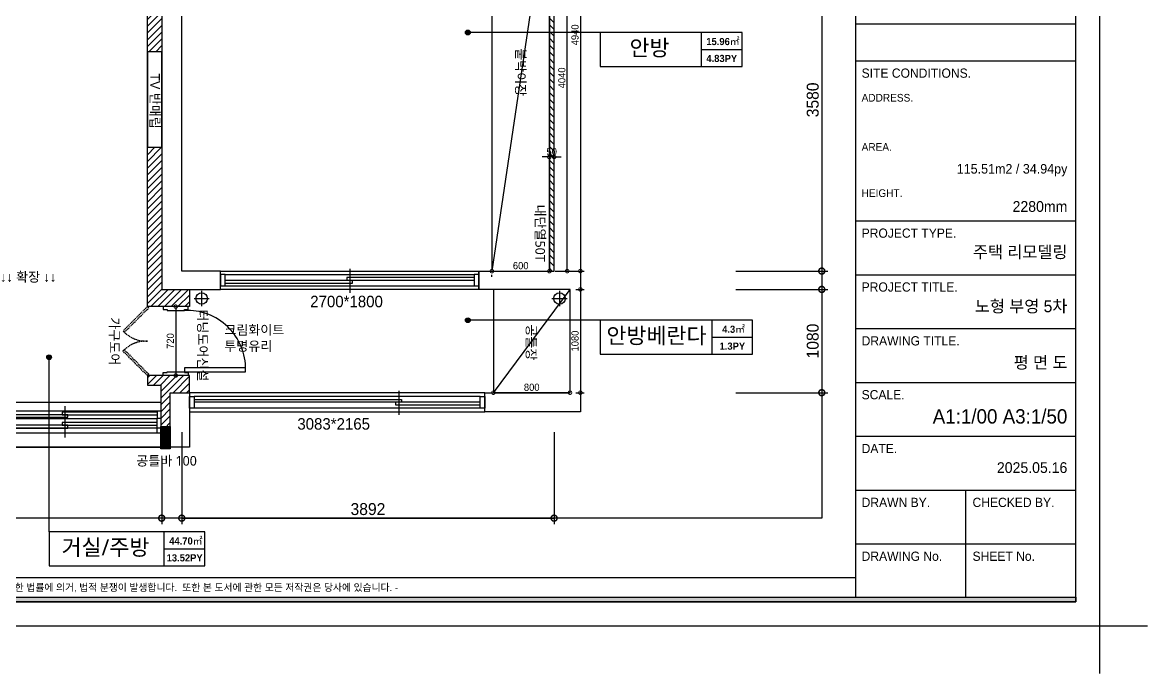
# Model space of a CAD drawing. Header units: millimetres. Extents: x 0 to 460316, y -63250 to 103204.
# Drawn here: x 67402 to 79162, y 55380 to 62188 of the extents above; entities that cross this region are included whole.
import ezdxf
from ezdxf.enums import TextEntityAlignment as Align

# ---------------------------------------------------------------- set-up
doc = ezdxf.new("R2010")
doc.units = ezdxf.units.MM
doc.header["$LTSCALE"] = 25
doc.linetypes.add('DASHED', pattern=[0.75, 0.5, -0.25])
for name, color, linetype in [('0-ELC TEXT', 7, 'Continuous'), ('03-TEXT', 3, 'Continuous'), ('03-WAL NEW', 3, 'Continuous'), ('04-WIN', 4, 'Continuous'), ('06-FUR', 6, 'Continuous'), ('07-DIM WAL', 5, 'Continuous'), ('2-con', 2, 'Continuous'), ('3.기호.계단선', 30, 'Continuous'), ('CO-DO-FR', 7, 'Continuous'), ('CO-DOOR', 8, 'Continuous'), ('F-SYM', 7, 'Continuous'), ('FORM(YOURNAME)-11', 1, 'Continuous'), ('FUR', 8, 'DASHED'), ('설비', 140, 'Continuous')]:
    doc.layers.add(name, color=color, linetype=linetype)
doc.styles.add('YOURNAME', font='HY울릉도M.TTF')
doc.styles.add('넥슨고딕', font='NEXONLv1GothicBold.ttf')
doc.styles.add('스타일1', font='HY울릉도M.TTF')
doc.styles.add('이윤정', font='l_10646.ttf')
doc.styles.add('코레일둥고', font='Korail_Round_Gothic_Medium.ttf')
doc.dimstyles.new('30', dxfattribs={"dimscale": 30, "dimtxt": 2.5, "dimasz": 2.5, "dimexe": 1.25, "dimexo": 2, "dimtad": 1, "dimdec": 0, "dimtxsty": '스타일1', "dimblk": 'DOTSMALL', "dimcen": 2.5, "dimclrd": 1, "dimclre": 1, "dimclrt": 7, "dimadec": 0, "dimazin": 0, "dimtfac": 1, "dimtdec": 0, "dimtix": 1, "dimtmove": 0, "dimatfit": 3, "dimldrblk": 'DOTSMALL', "dimfxl": 1.25, "dimarcsym": 0})
doc.dimstyles.new('50', dxfattribs={"dimscale": 50, "dimtxt": 2.5, "dimasz": 2.5, "dimexe": 1.25, "dimexo": 2, "dimtad": 1, "dimdec": 0, "dimtxsty": '스타일1', "dimblk": 'DOTSMALL', "dimcen": 2.5, "dimclrd": 1, "dimclre": 1, "dimclrt": 2, "dimadec": 0, "dimazin": 0, "dimtfac": 1, "dimtdec": 0, "dimtix": 1, "dimtmove": 0, "dimatfit": 3, "dimldrblk": 'DOTSMALL', "dimfxl": 1.25, "dimarcsym": 0})
pattern_1 = [(45, (41295.374, 99791.38), (-35.35534, 35.35534), [])]

# ---------------------------------------------------------------- blocks, each defined once
blk = doc.blocks.new('FORM-PLAN')
at = {"layer": 'FORM(YOURNAME)-11'}
h = blk.add_hatch(color=256, dxfattribs=at)
h.dxf.hatch_style = 1
h.paths.add_polyline_path([(-71444, 55115), (10556, 55115), (10556, 54915), (-71444, 54915)])
h.paths.add_polyline_path([(-71444, -2085), (10556, -2085), (10556, -2285), (-71444, -2285)])
at = {"layer": 'Defpoints', "color": 158}
for p, q in [((1346, 54915), (1346, -2085)), ((1346, -1285), (-71444, -1285))]:
    blk.add_line(p, q, dxfattribs=at)
for points in [[(-71444, -2285), (10556, -2285), (10556, 55115), (-71444, 55115)], [(-69444, 53115), (-64, 53115), (-64, 1215), (-69444, 1215)]]:
    blk.add_lwpolyline(points, close=True, dxfattribs=at)
at = {"layer": 'Defpoints', "color": 1}
blk.add_lwpolyline([(11556, -5285), (11556, -3285), (13556, -3285)], dxfattribs=at)
at = {"layer": 'FORM(YOURNAME)-11', "color": 14}
for p, q in [((1346, 21893), (10556, 21893)), ((1346, 20344), (10556, 20344)), ((1346, 13651), (10556, 13651)), ((1346, 11398), (10556, 11398)), ((1346, 9146), (10556, 9146)), ((1346, 6893), (10556, 6893)), ((1346, 4641), (10556, 4641)), ((1346, 2388), (10556, 2388)), ((5951, 2388), (5951, -2085)), ((1346, 136), (10556, 136))]:
    blk.add_line(p, q, dxfattribs=at)
at = {"layer": 'FORM(YOURNAME)-11', "color": 250}
blk.add_lwpolyline([(-72444, -3285), (11556, -3285), (11556, 56115), (-72444, 56115)], close=True, dxfattribs=at)
at = {"layer": 'FORM(YOURNAME)-11'}
blk.add_lwpolyline([(-71444, -2085), (10556, -2085), (10556, -2285), (-71444, -2285)], close=True, dxfattribs=at)
at = {"layer": 'FORM(YOURNAME)-11', "color": 14, "style": 'YOURNAME'}
for s, height, p in [('SITE CONDITIONS.', 386.14, (1603, 19829)), ('PROJECT TYPE.', 386.14, (1603, 13136)), ('PROJECT TITLE.', 386.14, (1603, 10883)), ('DRAWING TITLE.', 386.14, (1603, 8631)), ('SCALE.', 386.1, (1603, 6378)), ('DATE.', 386.1, (1603, 4126)), ('DRAWN BY.', 386.1, (1603, 1873)), ('CHECKED BY.', 386.14, (6240, 1873)), ('DRAWING No.', 386.14, (1603, -379)), ('SHEET No.', 386.1, (6240, -379))]:
    blk.add_text(s, height=height, dxfattribs=at).set_placement(p, align=Align.MIDDLE_LEFT)
at = {"layer": 'FORM(YOURNAME)-11', "color": 251, "style": 'YOURNAME'}
for s, p in [('ADDRESS.', (1603, 18799)), ('AREA.', (1603, 16740)), ('HEIGHT.', (1603, 14809))]:
    blk.add_text(s, height=321.8, dxfattribs=at).set_placement(p, align=Align.MIDDLE_LEFT)
at = {"layer": 'FORM(YOURNAME)-11', "color": 1, "style": 'YOURNAME'}
blk.add_text("- 본 도서는 어떠한 경우에도 무단으로 도용할 수 없으며 도용시 '지적재산권' 보호에 관한 법률에 의거, 법적 분쟁이 발생합니다.  또한 본 도서에 관한 모든 저작권은 당사에 있습니다. -", height=300, dxfattribs=at).set_placement((-32990, -1685), align=Align.MIDDLE_CENTER)
at = {"layer": 'FORM(YOURNAME)-11', "color": 3, "style": 'YOURNAME'}
for tag, height, p in [('1', 450, (9905, 18188)), ('2', 450, (9905, 17544)), ('3', 450, (9905, 16257)), ('4', 450, (9905, 14326)), ('5', 515, (9905, 12009)), ('6', 515, (9905, 9757)), ('7', 515, (9905, 7504)), ('8', 515, (9905, 5252)), ('9', 515, (9905, 2999)), ('10', 515, (5655, 811)), ('11', 515, (9905, 747)), ('12', 515, (5655, -1441)), ('13', 515, (9905, -1441))]:
    blk.add_attdef(tag, text='', height=height, dxfattribs=at).set_placement(p, align=Align.MIDDLE_RIGHT)
blk = doc.blocks.new('_DotSmall')
at = {"color": 0, "linetype": 'ByBlock', "const_width": 0.5}
blk.add_lwpolyline([(-0.0625, 0, 1), (0.0625, 0, 1)], format="xyb", close=True, dxfattribs=at)
blk = doc.blocks.new('*D128')
at = {"layer": '07-DIM WAL', "color": 1, "lineweight": -2}
for p, q in [((69004, 59217), (69004, 58497)), ((69064, 59217), (69041, 59217)), ((69064, 58497), (69041, 58497))]:
    blk.add_line(p, q, dxfattribs=at)
at = {"layer": 'Defpoints', "color": 0}
for p in [(69004, 59217), (69004, 58497), (69004, 58497)]:
    blk.add_point(p, dxfattribs=at)
at = {"layer": '07-DIM WAL', "color": 1, "lineweight": -2, "xscale": 75, "yscale": 75, "zscale": 75}
for p, rotation in [((69004, 59217), 90), ((69004, 58497), 270)]:
    blk.add_blockref('_DotSmall', p, dxfattribs=dict(at, rotation=rotation))
at = {"layer": '07-DIM WAL', "color": 7, "insert": (68948, 58857), "char_height": 75, "attachment_point": 5, "rotation": 90, "style": '스타일1'}
blk.add_mtext('720', dxfattribs=at)
blk = doc.blocks.new('*D97')
at = {"layer": '07-DIM WAL', "color": 1, "lineweight": -2}
for p, q in [((74857, 63169), (75819, 63169)), ((75757, 63169), (75757, 59589)), ((74857, 59589), (75819, 59589))]:
    blk.add_line(p, q, dxfattribs=at)
at = {"layer": 'Defpoints', "color": 0}
for p in [(74757, 63169), (74757, 59589), (75757, 59589)]:
    blk.add_point(p, dxfattribs=at)
at = {"layer": '07-DIM WAL', "color": 1, "lineweight": -2, "xscale": 125, "yscale": 125, "zscale": 125}
for p, rotation in [((75757, 63169), 90), ((75757, 59589), 270)]:
    blk.add_blockref('_DotSmall', p, dxfattribs=dict(at, rotation=rotation))
at = {"layer": '07-DIM WAL', "color": 2, "insert": (75663, 61379), "char_height": 125, "attachment_point": 5, "rotation": 90, "style": '스타일1'}
blk.add_mtext('3580', dxfattribs=at)
blk = doc.blocks.new('*D98')
at = {"layer": '07-DIM WAL', "color": 1, "lineweight": -2}
for p, q in [((74857, 59397), (75819, 59397)), ((75757, 59397), (75757, 58317)), ((74857, 58317), (75819, 58317))]:
    blk.add_line(p, q, dxfattribs=at)
at = {"layer": 'Defpoints', "color": 0}
for p in [(74757, 59397), (74757, 58317), (75757, 58317)]:
    blk.add_point(p, dxfattribs=at)
at = {"layer": '07-DIM WAL', "color": 1, "lineweight": -2, "xscale": 125, "yscale": 125, "zscale": 125}
for p, rotation in [((75757, 59397), 90), ((75757, 58317), 270)]:
    blk.add_blockref('_DotSmall', p, dxfattribs=dict(at, rotation=rotation))
at = {"layer": '07-DIM WAL', "color": 2, "insert": (75663, 58857), "char_height": 125, "attachment_point": 5, "rotation": 90, "style": '스타일1'}
blk.add_mtext('1080', dxfattribs=at)
blk = doc.blocks.new('*D99')
at = {"layer": '07-DIM WAL', "color": 1, "lineweight": -2}
for p, q in [((69067, 57905), (69067, 56943)), ((72959, 57905), (72959, 56943)), ((69067, 57005), (72959, 57005))]:
    blk.add_line(p, q, dxfattribs=at)
at = {"layer": 'Defpoints', "color": 0}
for p in [(69067, 58005), (72959, 58005), (72959, 57005)]:
    blk.add_point(p, dxfattribs=at)
at = {"layer": '07-DIM WAL', "color": 1, "lineweight": -2, "xscale": 125, "yscale": 125, "zscale": 125, "rotation": 180}
blk.add_blockref('_DotSmall', (69067, 57005), dxfattribs=at)
at = {"layer": '07-DIM WAL', "color": 1, "lineweight": -2, "xscale": 125, "yscale": 125, "zscale": 125}
blk.add_blockref('_DotSmall', (72959, 57005), dxfattribs=at)
at = {"layer": '07-DIM WAL', "color": 2, "insert": (71013, 57099), "char_height": 125, "attachment_point": 5, "style": '스타일1'}
blk.add_mtext('3892', dxfattribs=at)
blk = doc.blocks.new('*D100')
at = {"layer": '07-DIM WAL', "color": 1, "lineweight": -2}
for p, q in [((64339, 57905), (64339, 56943)), ((68857, 57629), (68857, 56943)), ((68857, 57005), (64339, 57005))]:
    blk.add_line(p, q, dxfattribs=at)
at = {"layer": 'Defpoints', "color": 0}
for p in [(64339, 58005), (68857, 57729), (64339, 57005)]:
    blk.add_point(p, dxfattribs=at)
at = {"layer": '07-DIM WAL', "color": 1, "lineweight": -2, "xscale": 125, "yscale": 125, "zscale": 125, "rotation": 180}
blk.add_blockref('_DotSmall', (64339, 57005), dxfattribs=at)
at = {"layer": '07-DIM WAL', "color": 1, "lineweight": -2, "xscale": 125, "yscale": 125, "zscale": 125}
blk.add_blockref('_DotSmall', (68857, 57005), dxfattribs=at)
at = {"layer": '07-DIM WAL', "color": 2, "insert": (66598, 57099), "char_height": 125, "attachment_point": 5, "style": '스타일1'}
blk.add_mtext('4518', dxfattribs=at)
blk = doc.blocks.new('*D122')
at = {"layer": '07-DIM WAL', "color": 1, "lineweight": -2}
for p, q in [((72974, 64529), (73272, 64529)), ((73234, 64529), (73234, 59589)), ((72969, 59589), (73272, 59589))]:
    blk.add_line(p, q, dxfattribs=at)
at = {"layer": 'Defpoints', "color": 0}
for p in [(72914, 64529), (72909, 59589), (73234, 59589)]:
    blk.add_point(p, dxfattribs=at)
at = {"layer": '07-DIM WAL', "color": 1, "lineweight": -2, "xscale": 75, "yscale": 75, "zscale": 75}
for p, rotation in [((73234, 64529), 90), ((73234, 59589), 270)]:
    blk.add_blockref('_DotSmall', p, dxfattribs=dict(at, rotation=rotation))
at = {"layer": '07-DIM WAL', "color": 7, "insert": (73178, 62059), "char_height": 75, "attachment_point": 5, "rotation": 90, "style": '스타일1'}
blk.add_mtext('4940', dxfattribs=at)
blk = doc.blocks.new('*D86')
at = {"layer": '07-DIM WAL', "color": 1, "lineweight": -2}
for p, q in [((72974, 63629), (73134, 63629)), ((73096, 59589), (73096, 63629)), ((72974, 59589), (73134, 59589))]:
    blk.add_line(p, q, dxfattribs=at)
at = {"layer": 'Defpoints', "color": 0}
for p in [(72914, 63629), (73096, 63629), (72914, 59589)]:
    blk.add_point(p, dxfattribs=at)
at = {"layer": '07-DIM WAL', "color": 1, "lineweight": -2, "xscale": 75, "yscale": 75, "zscale": 75}
for p, rotation in [((73096, 63629), 90), ((73096, 59589), 270)]:
    blk.add_blockref('_DotSmall', p, dxfattribs=dict(at, rotation=rotation))
at = {"layer": '07-DIM WAL', "color": 7, "insert": (73040, 61609), "char_height": 75, "attachment_point": 5, "rotation": 90, "style": '스타일1'}
blk.add_mtext('4040', dxfattribs=at)
blk = doc.blocks.new('*D123')
at = {"layer": '07-DIM WAL', "color": 1, "lineweight": -2}
for p, q in [((72910, 59648), (72910, 59626)), ((72309, 59588), (72910, 59588)), ((72309, 59529), (72309, 59551))]:
    blk.add_line(p, q, dxfattribs=at)
at = {"layer": 'Defpoints', "color": 0}
for p in [(72309, 59589), (72910, 59588), (72910, 59588)]:
    blk.add_point(p, dxfattribs=at)
at = {"layer": '07-DIM WAL', "color": 1, "lineweight": -2, "xscale": 75, "yscale": 75, "zscale": 75, "rotation": 180}
blk.add_blockref('_DotSmall', (72309, 59588), dxfattribs=at)
at = {"layer": '07-DIM WAL', "color": 1, "lineweight": -2, "xscale": 75, "yscale": 75, "zscale": 75}
blk.add_blockref('_DotSmall', (72910, 59588), dxfattribs=at)
at = {"layer": '07-DIM WAL', "color": 7, "insert": (72610, 59645), "char_height": 75, "attachment_point": 5, "style": '스타일1'}
blk.add_mtext('600', dxfattribs=at)
blk = doc.blocks.new('*D124')
at = {"layer": '07-DIM WAL', "color": 1, "lineweight": -2}
for p, q in [((73185, 59397), (73272, 59397)), ((73234, 59397), (73234, 58317)), ((73185, 58317), (73272, 58317))]:
    blk.add_line(p, q, dxfattribs=at)
at = {"layer": 'Defpoints', "color": 0}
for p in [(73125, 59397), (73125, 58317), (73234, 58317)]:
    blk.add_point(p, dxfattribs=at)
at = {"layer": '07-DIM WAL', "color": 1, "lineweight": -2, "xscale": 75, "yscale": 75, "zscale": 75}
for p, rotation in [((73234, 59397), 90), ((73234, 58317), 270)]:
    blk.add_blockref('_DotSmall', p, dxfattribs=dict(at, rotation=rotation))
at = {"layer": '07-DIM WAL', "color": 7, "insert": (73178, 58857), "char_height": 75, "attachment_point": 5, "rotation": 90, "style": '스타일1'}
blk.add_mtext('1080', dxfattribs=at)
blk = doc.blocks.new('*D125')
at = {"layer": '07-DIM WAL', "color": 1, "lineweight": -2}
for p, q in [((72325, 58377), (72325, 58354)), ((73125, 58377), (73125, 58354)), ((73125, 58317), (72325, 58317))]:
    blk.add_line(p, q, dxfattribs=at)
at = {"layer": 'Defpoints', "color": 0}
for p in [(72325, 58317), (72325, 58317), (73125, 58317)]:
    blk.add_point(p, dxfattribs=at)
at = {"layer": '07-DIM WAL', "color": 1, "lineweight": -2, "xscale": 75, "yscale": 75, "zscale": 75, "rotation": 180}
blk.add_blockref('_DotSmall', (72325, 58317), dxfattribs=at)
at = {"layer": '07-DIM WAL', "color": 1, "lineweight": -2, "xscale": 75, "yscale": 75, "zscale": 75}
blk.add_blockref('_DotSmall', (73125, 58317), dxfattribs=at)
at = {"layer": '07-DIM WAL', "color": 7, "insert": (72725, 58373), "char_height": 75, "attachment_point": 5, "style": '스타일1'}
blk.add_mtext('800', dxfattribs=at)
blk = doc.blocks.new('*D133')
at = {"layer": '07-DIM WAL', "color": 1, "lineweight": -2}
for p, q in [((72909, 60842), (72909, 60820)), ((72959, 60842), (72959, 60820)), ((72909, 60782), (72834, 60782)), ((72959, 60782), (72909, 60782)), ((72959, 60782), (73034, 60782))]:
    blk.add_line(p, q, dxfattribs=at)
at = {"layer": 'Defpoints', "color": 0}
for p in [(72909, 60782), (72909, 60782), (72959, 60782)]:
    blk.add_point(p, dxfattribs=at)
at = {"layer": '07-DIM WAL', "color": 1, "lineweight": -2, "xscale": 75, "yscale": 75, "zscale": 75}
blk.add_blockref('_DotSmall', (72909, 60782), dxfattribs=at)
at = {"layer": '07-DIM WAL', "color": 1, "lineweight": -2, "xscale": 75, "yscale": 75, "zscale": 75, "rotation": 180}
blk.add_blockref('_DotSmall', (72959, 60782), dxfattribs=at)
at = {"layer": '07-DIM WAL', "color": 7, "insert": (72934, 60838), "char_height": 75, "attachment_point": 5, "style": '스타일1'}
blk.add_mtext('50', dxfattribs=at)

msp = doc.modelspace()

# ---------------------------------------------------------------- hatches: boundary and pattern name
at = {"layer": '0-ELC TEXT'}
h = msp.add_hatch(color=256, dxfattribs=at)
h.dxf.hatch_style = 1
edge = h.paths.add_edge_path()
edge.add_arc((72057.31, 62083.55), 25, -180, 180, ccw=False)
h = msp.add_hatch(color=256, dxfattribs=at)
h.dxf.hatch_style = 1
edge = h.paths.add_edge_path()
edge.add_arc((72057.31, 59074.79), 25, -180, 180, ccw=False)
h = msp.add_hatch(color=256, dxfattribs=at)
h.dxf.hatch_style = 1
edge = h.paths.add_edge_path()
edge.add_arc((67679.92, 58687.11), 25, -180, 180, ccw=False)
at = {"layer": '03-WAL NEW'}
h = msp.add_hatch(dxfattribs=at)
h.set_pattern_fill('_USER', color=256, scale=50, angle=45, pattern_type=0)
h.set_pattern_definition(pattern_1)
edge = h.paths.add_edge_path()
edge.add_line((68857.36, 63368.82), (68807.36, 63368.82))
edge.add_arc((68807.36, 63268.82), 100, 90, 180)
edge.add_line((68707.36, 63268.82), (68707.36, 61882.82))
edge.add_line((68707.36, 61882.82), (68857.36, 61882.82))
edge.add_line((68857.36, 61882.82), (68857.36, 63368.82))
h.paths.add_polyline_path([(68857.36, 60882.82), (68707.36, 60882.82), (68707.36, 59216.82), (68807.36, 59216.82), (69147.36, 59216.82), (69147.36, 59396.82), (68857.36, 59396.82)])
h = msp.add_hatch(dxfattribs=at)
h.set_pattern_fill('_USER', color=256, scale=50, angle=45, pattern_type=0)
h.set_pattern_definition(pattern_1)
h.paths.add_polyline_path([(68947.36, 57946.82), (68947.36, 58316.82), (69147.36, 58316.82), (69147.36, 58496.82), (68707.36, 58496.82), (68707.36, 58396.82), (68847.36, 58396.82), (68847.36, 57946.82)])
at = {"layer": '3.기호.계단선'}
h = msp.add_hatch(dxfattribs=at)
h.set_pattern_fill('_USER', color=256, scale=50, angle=135, pattern_type=0)
h.set_pattern_definition([(135, (41960.104, 38524.836), (-35.35534, -35.35534), [])])
h.paths.add_polyline_path([(72959.36, 59588.82), (72959.36, 64528.82), (72909.36, 64528.82), (72909.36, 59588.82)])
h = msp.add_hatch(dxfattribs=at)
h.set_pattern_fill('ANSI31', color=256)
h.set_pattern_definition([(45, (41295.37435, 99791.38037), (-0.08838834765, 0.08838834765), [])])
h.paths.add_polyline_path([(68847.36, 57964.32), (68947.36, 57964.32), (68947.36, 57729.32), (68847.36, 57729.32)])

# ---------------------------------------------------------------- linework, layer by layer
for p, q in [((69194.85, 59302.19), (69354.85, 59302.19)), ((69274.85, 59382.19), (69274.85, 59222.19)), ((72935.84, 59302.19), (73095.84, 59302.19)), ((73015.84, 59382.19), (73015.84, 59222.19))]:
    msp.add_line(p, q)
for centre in [(69274.85, 59302.19), (73015.84, 59302.19)]:
    msp.add_circle(centre, 60)
at = {"layer": '0-ELC TEXT'}
for p, q in [((73441.48, 62083.55), (72057.31, 62083.55)), ((74498.68, 61729.79), (74498.68, 62083.55)), ((74498.68, 61906.67), (74923.38, 61906.67)), ((73441.48, 59074.79), (72057.31, 59074.79)), ((74609.55, 58721.03), (74609.55, 59074.79)), ((74609.55, 58897.91), (75034.25, 58897.91)), ((67679.92, 56860.98), (67679.92, 58687.11)), ((68884.29, 56507.22), (68884.29, 56860.98)), ((68884.29, 56684.1), (69308.98, 56684.1))]:
    msp.add_line(p, q, dxfattribs=at)
for points in [[(73441.48, 61729.79), (74923.38, 61729.79), (74923.38, 62083.55), (73441.48, 62083.55)], [(73441.48, 58721.03), (75034.25, 58721.03), (75034.25, 59074.79), (73441.48, 59074.79)], [(67679.92, 56507.22), (69308.98, 56507.22), (69308.98, 56860.98), (67679.92, 56860.98)]]:
    msp.add_lwpolyline(points, close=True, dxfattribs=at)
for centre in [(72057.31, 62083.55), (72057.31, 59074.79), (67679.92, 58687.11)]:
    msp.add_circle(centre, 25, dxfattribs=at)
at = {"layer": '03-WAL NEW'}
for points in [[(69147.36, 59396.82), (69147.36, 59216.82), (68707.36, 59216.82), (68707.36, 63368.82), (68857.36, 63368.82), (68857.36, 59396.82), (69147.36, 59396.82)], [(68947.36, 57946.82), (68947.36, 58316.82), (69147.36, 58316.82), (69147.36, 58496.82), (68707.36, 58496.82), (68707.36, 58396.82), (68847.36, 58396.82), (68847.36, 57946.82), (68947.36, 57946.82)]]:
    msp.add_lwpolyline(points, dxfattribs=at)
msp.add_lwpolyline([(68707.36, 60882.82), (68857.36, 60882.82), (68857.36, 61882.82), (68707.36, 61882.82)], close=True, dxfattribs=at)
at = {"layer": '04-WIN'}
for p, q in [((69522.36, 59552.82), (72122.36, 59552.82)), ((70822.36, 59612.82), (70822.36, 59362.82)), ((69522.36, 59492.82), (70792.36, 59492.82)), ((69522.36, 59432.82), (72122.36, 59432.82)), ((71335.36, 58336.82), (71335.36, 58086.82)), ((72185.36, 58276.82), (69197.36, 58276.82)), ((72185.36, 58216.82), (71365.36, 58216.82)), ((65182.36, 58126.82), (68812.36, 58126.82)), ((67847.36, 57846.82), (67847.36, 58176.82)), ((67847.36, 57846.82), (67847.36, 58176.82)), ((72185.36, 58156.82), (69197.36, 58156.82)), ((65187.36, 58046.82), (68807.36, 58046.82)), ((65187.36, 57896.82), (68807.36, 57896.82))]:
    msp.add_line(p, q, dxfattribs=at)
for points in [[(69472.36, 59588.82), (72172.36, 59588.82), (72172.36, 59396.82), (69472.36, 59396.82)], [(69522.36, 59432.82), (69522.36, 59552.82), (69472.36, 59552.82), (69472.36, 59432.82)], [(72122.36, 59432.82), (72172.36, 59432.82), (72172.36, 59552.82), (72122.36, 59552.82)], [(65147.36, 58216.82), (68847.36, 58216.82), (68847.36, 57746.82), (65147.36, 57746.82)], [(72235.36, 58316.82), (69147.36, 58316.82), (69147.36, 58116.82), (72235.36, 58116.82)], [(69197.36, 58156.82), (69147.36, 58156.82), (69147.36, 58276.82), (69197.36, 58276.82)], [(72185.36, 58156.82), (72185.36, 58276.82), (72235.36, 58276.82), (72235.36, 58156.82)], [(66117.36, 58086.82), (66117.36, 58061.82), (67877.36, 58061.82), (67877.36, 58086.82)], [(66117.36, 57976.82), (66117.36, 57946.82), (67877.36, 57946.82), (67877.36, 57976.82)], [(68947.36, 57946.82), (65147.36, 57946.82), (65147.36, 57746.82), (68947.36, 57746.82)]]:
    msp.add_lwpolyline(points, close=True, dxfattribs=at)
for points in [[(72122.36, 59522.82), (70792.36, 59522.82), (70792.36, 59492.82), (72122.36, 59492.82)], [(69522.36, 59462.82), (70852.36, 59462.82), (70852.36, 59492.82)], [(69197.36, 58246.82), (71365.36, 58246.82), (71365.36, 58216.82), (69197.36, 58216.82)], [(72185.36, 58186.82), (71305.36, 58186.82), (71305.36, 58216.82)], [(68812.36, 58111.82), (67817.36, 58111.82), (67817.36, 58086.82), (68812.36, 58086.82)], [(68812.36, 58046.82), (68812.36, 58126.82), (68847.36, 58126.82)], [(68807.36, 58006.82), (67817.36, 58006.82), (67817.36, 57976.82), (68807.36, 57976.82)], [(68847.36, 58046.82), (68807.36, 58046.82), (68807.36, 57896.82), (68847.36, 57896.82), (68847.36, 57956.82)]]:
    msp.add_lwpolyline(points, dxfattribs=at)
at = {"layer": '06-FUR'}
msp.add_line((72909.36, 63628.82), (72309.36, 59588.82), dxfattribs=at)
for points in [[(72909.36, 63628.82), (72309.36, 63628.82), (72309.36, 59588.82), (72909.36, 59588.82), (72909.36, 63628.82)], [(72325.36, 58316.82), (73125.36, 58316.82), (73125.36, 59396.82), (72325.36, 59396.82), (72325.36, 58316.82), (73125.36, 59396.82)]]:
    msp.add_lwpolyline(points, dxfattribs=at)
at = {"layer": '2-con'}
for p, q in [((73234.36, 69093.82), (73234.36, 58116.82)), ((72959.36, 59588.82), (72959.36, 64528.82)), ((72172.36, 59396.82), (72172.36, 59588.82)), ((72172.36, 59588.82), (72959.36, 59588.82)), ((73125.36, 59396.82), (72172.36, 59396.82)), ((73125.36, 58316.82), (73125.36, 59396.82)), ((72235.36, 58116.82), (72235.36, 58316.82)), ((72235.36, 58316.82), (73125.36, 58316.82)), ((73234.36, 58116.82), (72235.36, 58116.82))]:
    msp.add_line(p, q, dxfattribs=at)
msp.add_lwpolyline([(68857.36, 63368.82), (68857.36, 59396.82), (69472.36, 59396.82), (69472.36, 59588.82), (69067.36, 59588.82), (69067.36, 63368.82), (68857.36, 63368.82)], dxfattribs=at)
msp.add_lwpolyline([(68947.36, 58316.82), (69147.36, 58316.82), (69147.36, 57746.82), (68947.36, 57746.82)], close=True, dxfattribs=at)
at = {"layer": '3.기호.계단선'}
for points in [[(72959.36, 59588.82), (72959.36, 64528.82), (72909.36, 64528.82), (72909.36, 59588.82)], [(68847.36, 57964.32), (68947.36, 57964.32), (68947.36, 57729.32), (68847.36, 57729.32)]]:
    msp.add_lwpolyline(points, close=True, dxfattribs=at)
at = {"layer": 'CO-DO-FR'}
for points in [[(69133.93, 59216.82), (68873.93, 59216.82), (68873.93, 59186.82), (68913.93, 59186.82), (68913.93, 59176.82), (69093.93, 59176.82), (69093.93, 59186.82), (69133.93, 59186.82), (69133.93, 59216.82)], [(69133.93, 58496.82), (68873.93, 58496.82), (68873.93, 58526.82), (68913.93, 58526.82), (68913.93, 58536.82), (69093.93, 58536.82), (69093.93, 58526.82), (69133.93, 58526.82), (69133.93, 58496.82)]]:
    msp.add_lwpolyline(points, close=True, dxfattribs=at)
at = {"layer": 'CO-DOOR'}
msp.add_lwpolyline([(69733.93, 58576.82), (69093.93, 58576.82), (69093.93, 58536.82), (69733.93, 58536.82)], close=True, dxfattribs=at)
msp.add_arc((69123.3, 58566.82), 610.71, 359.06177, 92.756991, dxfattribs=at)
at = {"layer": 'FUR'}
for points in [[(68707.36, 59216.82), (68452.8, 58962.26), (68466.94, 58948.12), (68721.5, 59202.68), (68707.36, 59216.82)], [(68707.36, 58496.82), (68452.8, 58751.38), (68466.94, 58765.52), (68721.5, 58510.96), (68707.36, 58496.82)]]:
    msp.add_lwpolyline(points, dxfattribs=at)
for centre, start, end in [((68693.03, 59181.28), 224.117877, 272.528776), ((68693.03, 58532.36), 87.471224, 135.882123)]:
    msp.add_arc(centre, 324.77, start, end, dxfattribs=at)

# ---------------------------------------------------------------- block references
at = {"layer": 'F-SYM'}
ref = msp.add_blockref('FORM-PLAN', (75772.91, 56701.52), dxfattribs=dict(at, xscale=0.2500000000000001, yscale=0.2500000000000001, zscale=0.2500000000000001))
ref.add_attrib('4', '2280mm', dxfattribs={"layer": 'FORM(YOURNAME)-11', "color": 3, "height": 112.5, "style": 'YOURNAME'}).set_placement((78324.17, 60264.34), align=Align.MIDDLE_RIGHT)
ref.add_attrib('3', '115.51m2 / 34.94py', dxfattribs={"layer": 'FORM(YOURNAME)-11', "color": 3, "height": 100, "style": 'YOURNAME'}).set_placement((78324.17, 60658.01), align=Align.MIDDLE_RIGHT)
ref.add_attrib('5', '주택 리모델링', dxfattribs={"layer": 'FORM(YOURNAME)-11', "color": 3, "height": 125, "style": 'YOURNAME'}).set_placement((78324.17, 59788.25), align=Align.MIDDLE_RIGHT)
ref.add_attrib('6', '노형 부영 5차', dxfattribs={"layer": 'FORM(YOURNAME)-11', "color": 3, "height": 125, "style": 'YOURNAME'}).set_placement((78324.17, 59220.96), align=Align.MIDDLE_RIGHT)
ref.add_attrib('7', '평 면 도', dxfattribs={"layer": 'FORM(YOURNAME)-11', "color": 3, "height": 125, "style": 'YOURNAME'}).set_placement((78324.17, 58633.1), align=Align.MIDDLE_RIGHT)
ref.add_attrib('8', 'A1:1/00 A3:1/50', dxfattribs={"layer": 'FORM(YOURNAME)-11', "color": 3, "height": 150, "style": 'YOURNAME'}).set_placement((78324.17, 58069.28), align=Align.MIDDLE_RIGHT)
ref.add_attrib('9', '2025.05.16', dxfattribs={"layer": 'FORM(YOURNAME)-11', "color": 3, "height": 112.5, "style": 'YOURNAME'}).set_placement((78324.17, 57533.53), align=Align.MIDDLE_RIGHT)

# ---------------------------------------------------------------- texts
at = {"layer": '0-ELC TEXT'}
for s, style, p in [('붙박이장', '이윤정', (72559.89, 61919.25)), ('TV 반매립', '코레일둥고', (68737.69, 61656.52)), ('터닝도어신설', '이윤정', (69235.74, 59187.46)), ('공틀장', '이윤정', (72670.89, 59030.59))]:
    msp.add_text(s, height=100, rotation=270, dxfattribs=dict(at, style=style)).set_placement(p)
at = {"layer": '03-TEXT'}
for s, height, style, p in [('안방', 166.667, '이윤정', (73956.17, 61839.93)), ('15.96㎡', 75, '넥슨고딕', (74724.34, 61951.76)), ('4.83PY', 75, '넥슨고딕', (74711.52, 61774.88)), ('안방베란다', 166.667, '이윤정', (74028.73, 58831.17)), ('4.3㎡', 75, '넥슨고딕', (74835.21, 58943)), ('1.3PY', 75, '넥슨고딕', (74822.39, 58766.12)), ('거실/주방', 166.667, '이윤정', (68269.4, 56617.35)), ('44.70㎡', 75, '넥슨고딕', (69109.95, 56729.18)), ('13.52PY', 75, '넥슨고딕', (69097.12, 56552.3))]:
    msp.add_text(s, height=height, dxfattribs=dict(at, style=style)).set_placement(p, align=Align.CENTER)
at = {"layer": '04-WIN', "style": '코레일둥고'}
for s, p in [('2700*1800', (70409.68, 59210.46)), ('3083*2165', (70275.03, 57930.68))]:
    msp.add_text(s, height=120, dxfattribs=at).set_placement(p)
at = {"layer": '3.기호.계단선', "style": '이윤정'}
msp.add_text('내단열50T', height=100, rotation=270, dxfattribs=at).set_placement((72763.71, 60284.47))
for s, p in [('↓↓ 확장 ↓↓', (67166.33, 59477.72)), ('공틀바 100', (68590.93, 57554.73))]:
    msp.add_text(s, height=100, dxfattribs=at).set_placement(p)
at = {"layer": '설비', "color": 140, "style": '이윤정'}
msp.add_text('가구도어', height=100, rotation=270, dxfattribs=at).set_placement((68314.11, 59105.15))
for s, p in [('크림화이트', (69511.34, 58923.87)), ('투명유리', (69511.34, 58754.6))]:
    msp.add_text(s, height=100, dxfattribs=at).set_placement(p)

# ---------------------------------------------------------------- dimensions: what is measured, and where the dimension line sits
at = {"layer": '07-DIM WAL'}
for base, p1, p2, angle, dimstyle, picture, middle in [((73234.36, 59588.82), (72914.36, 64528.82), (72909.36, 59588.82), 90, '30', '*D122', (73178.11, 62058.82)), ((73096.03, 63628.82), (72914.36, 59588.82), (72914.36, 63628.82), 90, '30', '*D86', (73039.78, 61608.82)), ((75756.86, 59588.82), (74756.86, 63168.82), (74756.86, 59588.82), 90, '50', '*D97', (75663.11, 61378.82)), ((73234.36, 58316.82), (73125.36, 59396.82), (73125.36, 58316.82), 90, '30', '*D124', (73178.11, 58856.82)), ((75756.86, 58316.82), (74756.86, 59396.82), (74756.86, 58316.82), 90, '50', '*D98', (75663.11, 58856.82)), ((69003.93, 58496.82), (69003.93, 59216.82), (69003.93, 58496.82), 270, '30', '*D128', (68947.68, 58856.82))]:
    dim = msp.add_linear_dim(base=base, p1=p1, p2=p2, angle=angle, dimstyle=dimstyle, dxfattribs=at)
    dim.commit()
    dim.dimension.update_dxf_attribs({"geometry": picture, "text_midpoint": middle})
for base, p1, p2, dimstyle, picture, middle in [((72909.36, 60782.05), (72959.36, 60782.05), (72909.36, 60782.05), '30', '*D133', (72934.36, 60838.3)), ((72909.69, 59588.44), (72309.36, 59588.82), (72909.69, 59588.44), '30', '*D123', (72609.52, 59644.69)), ((72325.36, 58316.82), (73125.36, 58316.82), (72325.36, 58316.82), '30', '*D125', (72725.36, 58373.07)), ((64339.36, 57005.32), (68857.36, 57729.32), (64339.36, 58005.32), '50', '*D100', (66598.36, 57099.07)), ((72959.36, 57005.32), (69067.36, 58005.32), (72959.36, 58005.32), '50', '*D99', (71013.36, 57099.07))]:
    dim = msp.add_linear_dim(base=base, p1=p1, p2=p2, dimstyle=dimstyle, dxfattribs=at)
    dim.commit()
    dim.dimension.update_dxf_attribs({"geometry": picture, "text_midpoint": middle})

doc.saveas('drawing.dxf')
